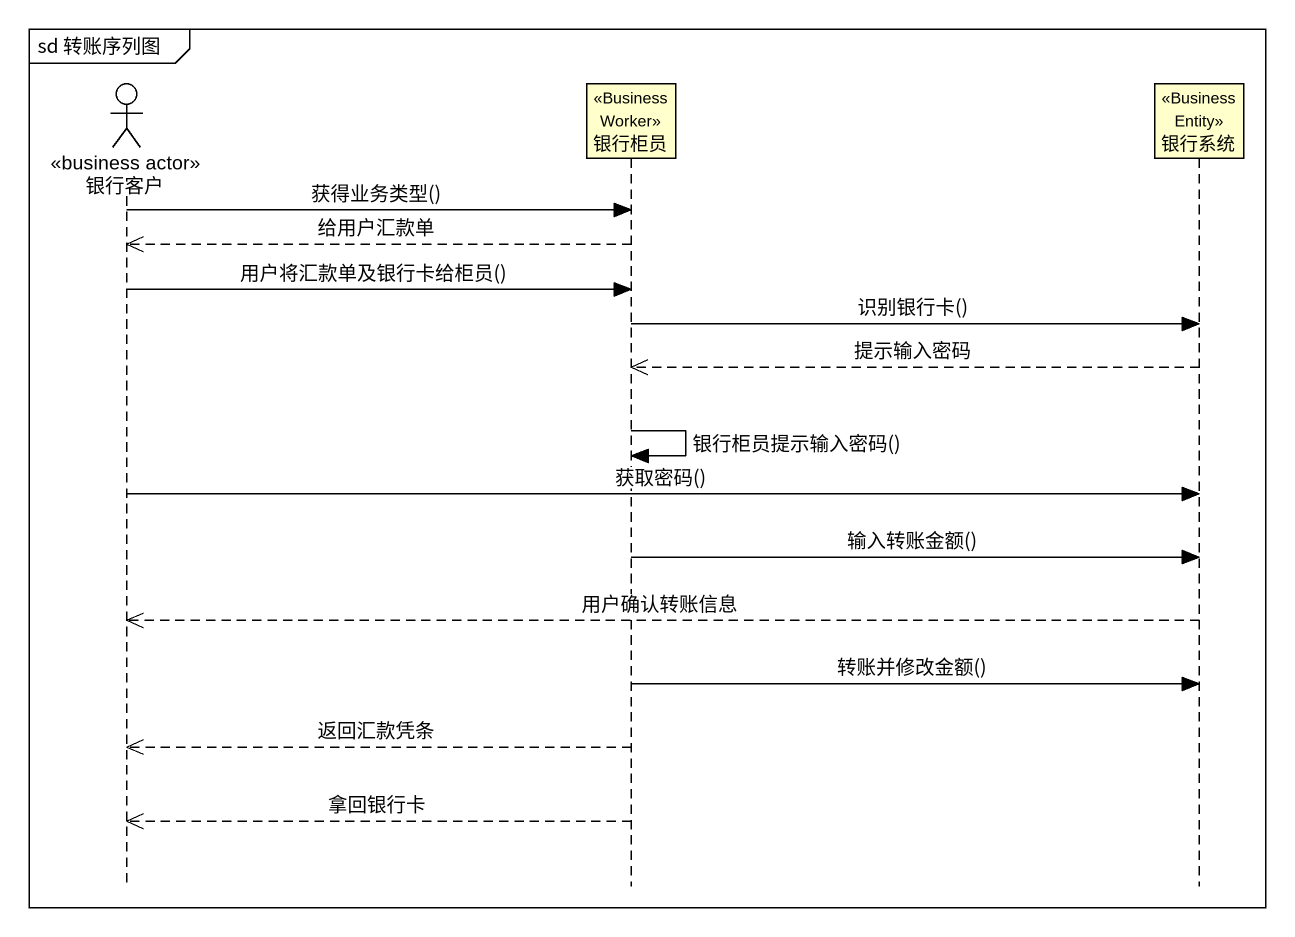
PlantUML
@startuml
mainframe sd 转账序列图
hide footbox
actor 银行客户 <<business actor>>
participant 银行柜员 <<Business Worker>>
participant 银行系统 <<Business Entity>>

银行客户 -> 银行柜员 : 获得业务类型()
银行柜员 -->> 银行客户 : 给用户汇款单
银行客户 -> 银行柜员 : 用户将汇款单及银行卡给柜员()
银行柜员 -> 银行系统 : 识别银行卡()
银行系统 -->> 银行柜员 : 提示输入密码
银行柜员 -> 银行柜员 : 银行柜员提示输入密码()
银行客户 -> 银行系统 : 获取密码()
银行柜员 -> 银行系统 : 输入转账金额()
银行系统 -->> 银行客户 : 用户确认转账信息
银行柜员 -> 银行系统 : 转账并修改金额()
银行柜员 -->> 银行客户 : 返回汇款凭条
银行柜员 -->> 银行客户 : 拿回银行卡
@enduml
